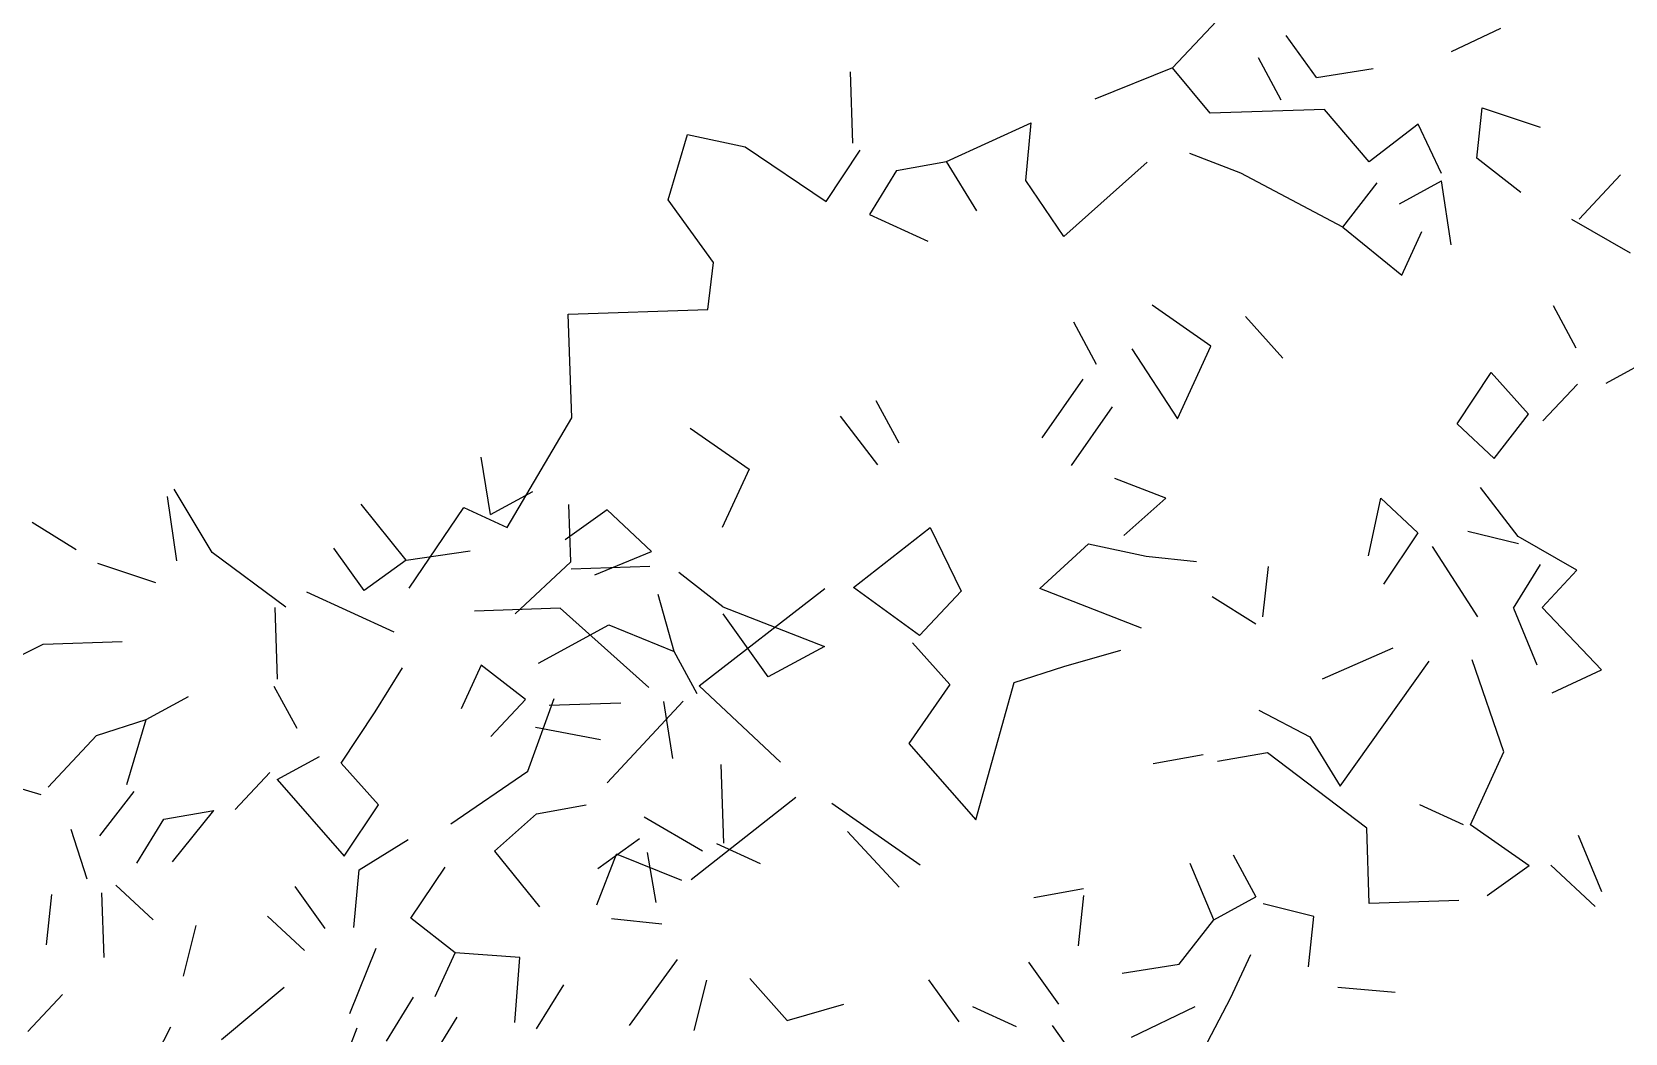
# Model space of a CAD drawing. Header units: metres. Extents: x 10 to 239, y 2 to 253.
# Drawn here: x 16.185 to 17.386, y 185.929 to 186.683 of the extents above; entities that cross this region are included whole.
import ezdxf

# ---------------------------------------------------------------- set-up
doc = ezdxf.new("R2010")
doc.units = ezdxf.units.M
doc.header["$MEASUREMENT"] = 0
doc.layers.add('bloques ARBOLES', color=7, linetype='Continuous', true_color=0xb8d897)

# ---------------------------------------------------------------- blocks, each defined once
blk = doc.blocks.new('arb-alz-77')
at = {"layer": 'bloques ARBOLES', "linetype": 'Continuous'}
for p, q in [((0.2106, 12.6118), (0.1946, 12.7109)), ((0.2106, 12.6118), (0.1946, 12.7109)), ((-0.273, 12.5457), (-0.339, 12.6556)), ((-0.273, 12.5457), (-0.339, 12.6556)), ((-0.273, 12.5457), (-0.339, 12.6556)), ((-0.3348, 12.531), (-0.351, 12.6426)), ((-0.3348, 12.531), (-0.351, 12.6426)), ((-0.3348, 12.531), (-0.351, 12.6426)), ((0.0638, 12.5321), (-0.0142, 12.6292)), ((0.2106, 12.6118), (0.2839, 12.6516)), ((0.3503, 12.5293), (0.3469, 12.6289)), ((0.3503, 12.5293), (0.3469, 12.6289)), ((0.3503, 12.5293), (0.3469, 12.6289)), ((-0.5097, 12.5502), (-0.5862, 12.5974)), ((-0.1452, 12.4503), (-0.273, 12.5457)), ((-0.0091, 12.4797), (-0.0615, 12.5528)), ((0.0638, 12.5321), (0.1753, 12.5482)), ((-0.3709, 12.4925), (-0.4716, 12.5265)), ((0.0638, 12.5321), (-0.0091, 12.4797)), ((0.3503, 12.5293), (0.2537, 12.4388)), ((0.3508, 12.5169), (0.4877, 12.5216)), ((0.3508, 12.5169), (0.4877, 12.5216)), ((0.6145, 12.451), (0.5378, 12.5107)), ((0.0432, 12.4069), (-0.1088, 12.4764)), ((0.5299, 12.3735), (0.5018, 12.4722)), ((0.5299, 12.3735), (0.5018, 12.4722)), ((-0.1597, 12.3253), (-0.1639, 12.4497)), ((0.6145, 12.451), (0.7913, 12.3823)), ((0.6145, 12.451), (0.7913, 12.3823)), ((0.6934, 12.3292), (0.615, 12.4386)), ((0.6934, 12.3292), (0.615, 12.4386)), ((0.294, 12.3531), (0.4163, 12.4195)), ((0.4163, 12.4195), (0.5299, 12.3735)), ((-0.7013, 12.3195), (-0.5666, 12.3863)), ((-0.7013, 12.3195), (-0.5666, 12.3863)), ((-0.5666, 12.3863), (-0.4297, 12.3908)), ((-0.5666, 12.3863), (-0.4297, 12.3908)), ((0.7913, 12.3823), (0.6934, 12.3292)), ((0.5698, 12.3001), (0.5299, 12.3735)), ((0.5698, 12.3001), (0.5299, 12.3735)), ((0.0103, 12.2687), (0.0576, 12.3451)), ((0.1944, 12.3497), (0.1598, 12.2737)), ((0.1944, 12.3497), (0.1598, 12.2737)), ((0.2712, 12.2901), (0.1944, 12.3497)), ((0.2712, 12.2901), (0.1944, 12.3497)), ((0.2712, 12.2901), (0.1944, 12.3497)), ((0.2712, 12.2901), (0.1944, 12.3497)), ((-0.3878, 12.2552), (-0.3144, 12.2951)), ((-0.3878, 12.2552), (-0.3144, 12.2951)), ((-0.3878, 12.2552), (-0.3144, 12.2951)), ((-0.1256, 12.2393), (-0.1654, 12.3125)), ((-0.1256, 12.2393), (-0.1654, 12.3125)), ((-0.0488, 12.1795), (0.0103, 12.2687)), ((-0.0488, 12.1795), (0.0103, 12.2687)), ((-0.0488, 12.1795), (0.0103, 12.2687)), ((0.211, 12.2257), (0.2712, 12.2901)), ((0.2754, 12.1655), (0.321, 12.2917)), ((0.2754, 12.1655), (0.321, 12.2917)), ((0.4131, 12.1453), (0.5454, 12.2868)), ((0.4131, 12.1453), (0.5454, 12.2868)), ((-0.474, 12.2274), (-0.3878, 12.2552)), ((-0.4213, 12.142), (-0.3878, 12.2552)), ((-0.5582, 12.1374), (-0.474, 12.2274)), ((-0.5582, 12.1374), (-0.474, 12.2274)), ((-0.1599, 12.1508), (-0.0866, 12.1907)), ((-0.5702, 12.1245), (-0.6834, 12.1581)), ((-0.5702, 12.1245), (-0.6834, 12.1581)), ((-0.233, 12.0985), (-0.1729, 12.1629)), ((-0.233, 12.0985), (-0.1729, 12.1629)), ((0.0158, 12.1069), (-0.0488, 12.1795)), ((0.1415, 12.0739), (0.2754, 12.1655)), ((0.1415, 12.0739), (0.2754, 12.1655)), ((0.616, 12.04), (0.6114, 12.1769)), ((0.616, 12.04), (0.6114, 12.1769)), ((-0.4681, 12.0533), (-0.4085, 12.13)), ((-0.4681, 12.0533), (-0.4085, 12.13)), ((-0.4681, 12.0533), (-0.4085, 12.13)), ((-0.1599, 12.1508), (-0.0435, 12.0178)), ((-0.1599, 12.1508), (-0.0435, 12.0178)), ((-0.1599, 12.1508), (-0.0435, 12.0178)), ((-0.0435, 12.0178), (0.0158, 12.1069)), ((0.2904, 12.0913), (0.377, 12.1067)), ((0.2904, 12.0913), (0.377, 12.1067)), ((-0.4043, 12.0056), (-0.357, 12.0819)), ((-0.357, 12.0819), (-0.2703, 12.0973)), ((-0.357, 12.0819), (-0.2703, 12.0973)), ((-0.3421, 12.0077), (-0.2703, 12.0973)), ((0.2178, 12.0266), (0.2904, 12.0913)), ((0.5791, 12.0264), (0.4774, 12.0853)), ((-0.4905, 11.9777), (-0.5184, 12.0641)), ((-0.4905, 11.9777), (-0.5184, 12.0641)), ((-0.0177, 11.9937), (0.0678, 12.0464)), ((0.2178, 12.0266), (0.2958, 11.9296)), ((0.3955, 11.933), (0.4298, 12.0213)), ((0.5434, 11.9754), (0.4298, 12.0213)), ((0.5434, 11.9754), (0.4298, 12.0213)), ((0.6036, 12.0397), (0.6795, 12.0048)), ((0.6036, 12.0397), (0.6795, 12.0048)), ((1.5011, 12.0201), (1.5409, 11.9468)), ((1.5011, 12.0201), (1.5409, 11.9468)), ((-0.0268, 11.8938), (-0.0177, 11.9937)), ((0.0723, 11.9097), (0.1316, 11.9988)), ((0.0723, 11.9097), (0.1316, 11.9988)), ((1.4675, 11.9069), (1.4268, 12.0052)), ((1.4675, 11.9069), (1.4268, 12.0052)), ((-0.3759, 11.9069), (-0.4403, 11.967)), ((-0.3759, 11.9069), (-0.4403, 11.967)), ((-0.0765, 11.8922), (-0.1288, 11.965)), ((-0.0765, 11.8922), (-0.1288, 11.965)), ((-0.0765, 11.8922), (-0.1288, 11.965)), ((-0.0765, 11.8922), (-0.1288, 11.965)), ((-0.0765, 11.8922), (-0.1288, 11.965)), ((-0.0765, 11.8922), (-0.1288, 11.965)), ((-0.5613, 11.8633), (-0.5519, 11.9508)), ((-0.5613, 11.8633), (-0.5519, 11.9508)), ((-0.4609, 11.8417), (-0.4648, 11.9538)), ((-0.4609, 11.8417), (-0.4648, 11.9538)), ((-0.4609, 11.8417), (-0.4648, 11.9538)), ((1.1547, 11.9461), (1.2415, 11.9615)), ((1.2324, 11.8616), (1.2418, 11.9491)), ((1.4675, 11.9069), (1.5409, 11.9468)), ((-0.1126, 11.8536), (-0.1769, 11.9136)), ((-0.1126, 11.8536), (-0.1769, 11.9136)), ((0.149, 11.8499), (0.0723, 11.9097)), ((0.149, 11.8499), (0.0723, 11.9097)), ((0.5086, 11.8994), (0.4211, 11.909)), ((1.6416, 11.9127), (1.5538, 11.9347)), ((1.6322, 11.8252), (1.6416, 11.9127)), ((1.6322, 11.8252), (1.6416, 11.9127)), ((1.6322, 11.8252), (1.6416, 11.9127)), ((1.6322, 11.8252), (1.6416, 11.9127)), ((-0.3228, 11.809), (-0.3009, 11.897)), ((-0.3228, 11.809), (-0.3009, 11.897)), ((1.4078, 11.8302), (1.4675, 11.9069)), ((-0.0341, 11.7441), (0.0118, 11.8578)), ((0.1142, 11.7739), (0.149, 11.8499)), ((0.1142, 11.7739), (0.149, 11.8499)), ((0.1142, 11.7739), (0.149, 11.8499)), ((0.2614, 11.8413), (0.149, 11.8499)), ((0.2529, 11.7288), (0.2614, 11.8413)), ((0.2529, 11.7288), (0.2614, 11.8413)), ((0.4523, 11.7231), (0.5356, 11.8381)), ((0.4523, 11.7231), (0.5356, 11.8381)), ((0.4523, 11.7231), (0.5356, 11.8381)), ((0.4523, 11.7231), (0.5356, 11.8381)), ((0.4523, 11.7231), (0.5356, 11.8381)), ((1.1984, 11.7607), (1.1461, 11.8337)), ((1.3087, 11.8143), (1.4078, 11.8302)), ((1.497, 11.7708), (1.5318, 11.8469)), ((1.497, 11.7708), (1.5318, 11.8469)), ((0.5647, 11.7145), (0.5866, 11.8024)), ((0.7261, 11.7323), (0.6612, 11.805)), ((1.025, 11.73), (0.9727, 11.803)), ((-0.5936, 11.7128), (-0.5335, 11.7771)), ((-0.5936, 11.7128), (-0.5335, 11.7771)), ((-0.2568, 11.6991), (-0.1479, 11.7901)), ((-0.2568, 11.6991), (-0.1479, 11.7901)), ((0.0297, 11.6964), (0.077, 11.7727)), ((0.2906, 11.7176), (0.3379, 11.7941)), ((1.4502, 11.6822), (1.497, 11.7708)), ((1.4502, 11.6822), (1.497, 11.7708)), ((1.7832, 11.7805), (1.6832, 11.7896)), ((1.7832, 11.7805), (1.6832, 11.7896)), ((0.7261, 11.7323), (0.8247, 11.7607)), ((0.7261, 11.7323), (0.8247, 11.7607)), ((0.7261, 11.7323), (0.8247, 11.7607)), ((1.125, 11.721), (1.0491, 11.7557)), ((1.125, 11.721), (1.0491, 11.7557)), ((1.3249, 11.7028), (1.4351, 11.7564)), ((-0.4033, 11.6071), (-0.3448, 11.7211)), ((-0.0553, 11.6313), (-0.0209, 11.7195)), ((-0.0553, 11.6313), (-0.0209, 11.7195)), ((0.1056, 11.6615), (0.1528, 11.738)), ((0.1056, 11.6615), (0.1528, 11.738)), ((1.2395, 11.65), (1.1872, 11.7231)), ((-3.4837, 3.606), (-3.2913, 3.8118)), ((-3.2339, 3.5894), (-3.2862, 3.6625)), ((-3.2339, 3.5894), (-3.2862, 3.6625)), ((-3.2339, 3.5894), (-3.2862, 3.6625)), ((-3.2339, 3.5894), (-3.2862, 3.6625)), ((-2.9989, 3.6348), (-2.9131, 3.675)), ((-2.9989, 3.6348), (-2.9131, 3.675)), ((-3.4837, 3.606), (-3.6189, 3.5516)), ((-3.4837, 3.606), (-3.6189, 3.5516)), ((-3.4837, 3.606), (-3.6189, 3.5516)), ((-3.4837, 3.606), (-3.6189, 3.5516)), ((-3.4837, 3.606), (-3.6189, 3.5516)), ((-3.4837, 3.606), (-3.6189, 3.5516)), ((-3.4188, 3.5272), (-3.4837, 3.606)), ((-3.4188, 3.5272), (-3.4837, 3.606)), ((-3.4188, 3.5272), (-3.4837, 3.606)), ((-3.4188, 3.5272), (-3.4837, 3.606)), ((-3.4188, 3.5272), (-3.4837, 3.606)), ((-3.4188, 3.5272), (-3.4837, 3.606)), ((-3.295, 3.5501), (-3.3348, 3.6234)), ((-3.295, 3.5501), (-3.3348, 3.6234)), ((-3.295, 3.5501), (-3.3348, 3.6234)), ((-3.295, 3.5501), (-3.3348, 3.6234)), ((-3.295, 3.5501), (-3.3348, 3.6234)), ((-3.295, 3.5501), (-3.3348, 3.6234)), ((-3.295, 3.5501), (-3.3348, 3.6234)), ((-3.2339, 3.5894), (-3.135, 3.6053)), ((-3.2339, 3.5894), (-3.135, 3.6053)), ((-3.2339, 3.5894), (-3.135, 3.6053)), ((-3.2339, 3.5894), (-3.135, 3.6053)), ((-3.2339, 3.5894), (-3.135, 3.6053)), ((-4.0398, 3.4751), (-4.0439, 3.5995)), ((-3.2196, 3.5339), (-3.4188, 3.5272)), ((-3.2196, 3.5339), (-3.4188, 3.5272)), ((-3.2196, 3.5339), (-3.4188, 3.5272)), ((-3.2196, 3.5339), (-3.4188, 3.5272)), ((-3.1419, 3.4431), (-3.2196, 3.5339)), ((-3.1419, 3.4431), (-3.2196, 3.5339)), ((-3.1419, 3.4431), (-3.2196, 3.5339)), ((-3.1419, 3.4431), (-3.2196, 3.5339)), ((-3.1419, 3.4431), (-3.2196, 3.5339)), ((-3.1419, 3.4431), (-3.2196, 3.5339)), ((-3.1419, 3.4431), (-3.2196, 3.5339)), ((-3.1419, 3.4431), (-3.2196, 3.5339)), ((-3.1419, 3.4431), (-3.2196, 3.5339)), ((-3.1419, 3.4431), (-3.2196, 3.5339)), ((-3.1419, 3.4431), (-3.2196, 3.5339)), ((-3.1419, 3.4431), (-3.2196, 3.5339)), ((-3.1419, 3.4431), (-3.2196, 3.5339)), ((-3.1419, 3.4431), (-3.2196, 3.5339)), ((-2.9553, 3.4495), (-2.9457, 3.5369)), ((-2.9553, 3.4495), (-2.9457, 3.5369)), ((-2.9457, 3.5369), (-2.8449, 3.503)), ((-2.9457, 3.5369), (-2.8449, 3.503)), ((-2.9457, 3.5369), (-2.8449, 3.503)), ((-2.9457, 3.5369), (-2.8449, 3.503)), ((-2.9457, 3.5369), (-2.8449, 3.503)), ((-2.9457, 3.5369), (-2.8449, 3.503)), ((-2.9457, 3.5369), (-2.8449, 3.503)), ((-2.9457, 3.5369), (-2.8449, 3.503)), ((-2.9457, 3.5369), (-2.8449, 3.503)), ((-4.3603, 3.377), (-4.3267, 3.4903)), ((-4.3603, 3.377), (-4.3267, 3.4903)), ((-4.3603, 3.377), (-4.3267, 3.4903)), ((-4.3603, 3.377), (-4.3267, 3.4903)), ((-4.3603, 3.377), (-4.3267, 3.4903)), ((-4.3267, 3.4903), (-4.2265, 3.4687)), ((-4.3267, 3.4903), (-4.2265, 3.4687)), ((-4.3267, 3.4903), (-4.2265, 3.4687)), ((-4.3267, 3.4903), (-4.2265, 3.4687)), ((-3.8767, 3.4432), (-3.7296, 3.5104)), ((-3.8767, 3.4432), (-3.7296, 3.5104)), ((-3.7387, 3.4106), (-3.7296, 3.5104)), ((-3.7387, 3.4106), (-3.7296, 3.5104)), ((-3.7387, 3.4106), (-3.7296, 3.5104)), ((-3.7387, 3.4106), (-3.7296, 3.5104)), ((-3.7387, 3.4106), (-3.7296, 3.5104)), ((-3.7387, 3.4106), (-3.7296, 3.5104)), ((-3.0568, 3.5083), (-3.1419, 3.4431)), ((-3.0568, 3.5083), (-3.1419, 3.4431)), ((-3.0568, 3.5083), (-3.1419, 3.4431)), ((-3.0568, 3.5083), (-3.1419, 3.4431)), ((-3.0568, 3.5083), (-3.1419, 3.4431)), ((-3.0167, 3.4223), (-3.0568, 3.5083)), ((-3.0167, 3.4223), (-3.0568, 3.5083)), ((-3.0167, 3.4223), (-3.0568, 3.5083)), ((-3.0167, 3.4223), (-3.0568, 3.5083)), ((-3.0167, 3.4223), (-3.0568, 3.5083)), ((-4.2265, 3.4687), (-4.0862, 3.3738)), ((-4.2265, 3.4687), (-4.0862, 3.3738)), ((-4.2265, 3.4687), (-4.0862, 3.3738)), ((-4.2265, 3.4687), (-4.0862, 3.3738)), ((-4.2265, 3.4687), (-4.0862, 3.3738)), ((-4.2265, 3.4687), (-4.0862, 3.3738)), ((-4.2265, 3.4687), (-4.0862, 3.3738)), ((-4.2265, 3.4687), (-4.0862, 3.3738)), ((-4.2265, 3.4687), (-4.0862, 3.3738)), ((-4.2265, 3.4687), (-4.0862, 3.3738)), ((-4.2265, 3.4687), (-4.0862, 3.3738)), ((-4.0862, 3.3738), (-4.0269, 3.463)), ((-4.0862, 3.3738), (-4.0269, 3.463)), ((-3.9634, 3.4278), (-3.8767, 3.4432)), ((-3.9634, 3.4278), (-3.8767, 3.4432)), ((-3.824, 3.3578), (-3.8767, 3.4432)), ((-3.824, 3.3578), (-3.8767, 3.4432)), ((-3.824, 3.3578), (-3.8767, 3.4432)), ((-3.824, 3.3578), (-3.8767, 3.4432)), ((-3.824, 3.3578), (-3.8767, 3.4432)), ((-3.824, 3.3578), (-3.8767, 3.4432)), ((-3.824, 3.3578), (-3.8767, 3.4432)), ((-3.5279, 3.4425), (-3.6731, 3.3132)), ((-3.5279, 3.4425), (-3.6731, 3.3132)), ((-3.3654, 3.4231), (-3.4537, 3.4574)), ((-3.3654, 3.4231), (-3.4537, 3.4574)), ((-3.3654, 3.4231), (-3.4537, 3.4574)), ((-3.3654, 3.4231), (-3.4537, 3.4574)), ((-3.3654, 3.4231), (-3.4537, 3.4574)), ((-3.3654, 3.4231), (-3.4537, 3.4574)), ((-3.3654, 3.4231), (-3.4537, 3.4574)), ((-3.3654, 3.4231), (-3.4537, 3.4574)), ((-3.3654, 3.4231), (-3.4537, 3.4574)), ((-3.3654, 3.4231), (-3.4537, 3.4574)), ((-3.3654, 3.4231), (-3.4537, 3.4574)), ((-3.3654, 3.4231), (-3.4537, 3.4574)), ((-3.3654, 3.4231), (-3.4537, 3.4574)), ((-3.3654, 3.4231), (-3.4537, 3.4574)), ((-3.3654, 3.4231), (-3.4537, 3.4574)), ((-3.3654, 3.4231), (-3.4537, 3.4574)), ((-3.3654, 3.4231), (-3.4537, 3.4574)), ((-2.8784, 3.3897), (-2.9553, 3.4495)), ((-2.8784, 3.3897), (-2.9553, 3.4495)), ((-2.8784, 3.3897), (-2.9553, 3.4495)), ((-2.8784, 3.3897), (-2.9553, 3.4495)), ((-2.8784, 3.3897), (-2.9553, 3.4495)), ((-2.8784, 3.3897), (-2.9553, 3.4495)), ((-2.8784, 3.3897), (-2.9553, 3.4495)), ((-2.8784, 3.3897), (-2.9553, 3.4495)), ((-2.8784, 3.3897), (-2.9553, 3.4495)), ((-3.9634, 3.4278), (-4.0107, 3.3516)), ((-3.9634, 3.4278), (-4.0107, 3.3516)), ((-3.9634, 3.4278), (-4.0107, 3.3516)), ((-3.9634, 3.4278), (-4.0107, 3.3516)), ((-3.9634, 3.4278), (-4.0107, 3.3516)), ((-3.6731, 3.3132), (-3.7387, 3.4106)), ((-3.1878, 3.3295), (-3.3654, 3.4231)), ((-3.1878, 3.3295), (-3.3654, 3.4231)), ((-3.1878, 3.3295), (-3.1282, 3.4062)), ((-3.1878, 3.3295), (-3.1282, 3.4062)), ((-3.1878, 3.3295), (-3.1282, 3.4062)), ((-3.1878, 3.3295), (-3.1282, 3.4062)), ((-3.0896, 3.3701), (-3.0162, 3.41)), ((-3.0896, 3.3701), (-3.0162, 3.41)), ((-3.0896, 3.3701), (-3.0162, 3.41)), ((-3.0896, 3.3701), (-3.0162, 3.41)), ((-2.9999, 3.2985), (-3.0162, 3.41)), ((-2.7772, 3.3434), (-2.7052, 3.4205)), ((-2.7772, 3.3434), (-2.7052, 3.4205)), ((-2.7772, 3.3434), (-2.7052, 3.4205)), ((-2.7772, 3.3434), (-2.7052, 3.4205)), ((-2.7772, 3.3434), (-2.7052, 3.4205)), ((-2.7772, 3.3434), (-2.7052, 3.4205)), ((-2.7772, 3.3434), (-2.7052, 3.4205)), ((-4.2819, 3.2676), (-4.3603, 3.377)), ((-4.2819, 3.2676), (-4.3603, 3.377)), ((-4.2819, 3.2676), (-4.3603, 3.377)), ((-4.0107, 3.3516), (-3.9095, 3.3051)), ((-3.1878, 3.3295), (-3.0854, 3.2457)), ((-3.1878, 3.3295), (-3.0854, 3.2457)), ((-3.1878, 3.3295), (-3.0854, 3.2457)), ((-2.6881, 3.2841), (-2.7897, 3.3429)), ((-2.6881, 3.2841), (-2.7897, 3.3429)), ((-3.0854, 3.2457), (-3.0505, 3.3217)), ((-3.0854, 3.2457), (-3.0505, 3.3217)), ((-3.0854, 3.2457), (-3.0505, 3.3217)), ((-4.2916, 3.1863), (-4.2819, 3.2676)), ((-4.2916, 3.1863), (-4.2819, 3.2676)), ((-4.2916, 3.1863), (-4.2819, 3.2676)), ((-4.2916, 3.1863), (-4.2819, 3.2676)), ((-4.2916, 3.1863), (-4.2819, 3.2676)), ((-4.2916, 3.1863), (-4.2819, 3.2676)), ((-4.2916, 3.1863), (-4.2819, 3.2676)), ((-4.2916, 3.1863), (-4.2819, 3.2676)), ((-4.2916, 3.1863), (-4.2819, 3.2676)), ((-4.2916, 3.1863), (-4.2819, 3.2676)), ((-4.2916, 3.1863), (-4.2819, 3.2676)), ((-4.2916, 3.1863), (-4.2819, 3.2676)), ((-4.2916, 3.1863), (-4.2819, 3.2676)), ((-4.5342, 3.1781), (-4.2916, 3.1863)), ((-4.5342, 3.1781), (-4.2916, 3.1863)), ((-3.4175, 3.1224), (-3.5196, 3.1936)), ((-3.4175, 3.1224), (-3.5196, 3.1936)), ((-2.7822, 3.1189), (-2.822, 3.1923)), ((-2.7822, 3.1189), (-2.822, 3.1923)), ((-2.7822, 3.1189), (-2.822, 3.1923)), ((-2.7822, 3.1189), (-2.822, 3.1923)), ((-2.7822, 3.1189), (-2.822, 3.1923)), ((-4.5282, 2.9977), (-4.5342, 3.1781)), ((-3.6158, 3.0908), (-3.6556, 3.1642)), ((-3.6158, 3.0908), (-3.6556, 3.1642)), ((-3.6158, 3.0908), (-3.6556, 3.1642)), ((-3.6158, 3.0908), (-3.6556, 3.1642)), ((-3.2922, 3.1017), (-3.357, 3.1742)), ((-3.2922, 3.1017), (-3.357, 3.1742)), ((-3.5544, 3.1178), (-3.4755, 2.9959)), ((-3.4755, 2.9959), (-3.4175, 3.1224)), ((-3.4755, 2.9959), (-3.4175, 3.1224)), ((-3.4755, 2.9959), (-3.4175, 3.1224)), ((-3.4755, 2.9959), (-3.4175, 3.1224)), ((-3.4755, 2.9959), (-3.4175, 3.1224)), ((-2.7304, 3.0583), (-2.608, 3.1249)), ((-2.7304, 3.0583), (-2.608, 3.1249)), ((-2.7304, 3.0583), (-2.608, 3.1249)), ((-2.7304, 3.0583), (-2.608, 3.1249)), ((-2.9894, 2.9873), (-2.9302, 3.0765)), ((-2.9894, 2.9873), (-2.9302, 3.0765)), ((-2.9894, 2.9873), (-2.9302, 3.0765)), ((-2.9894, 2.9873), (-2.9302, 3.0765)), ((-2.9302, 3.0765), (-2.8654, 3.0041)), ((-2.9302, 3.0765), (-2.8654, 3.0041)), ((-2.9302, 3.0765), (-2.8654, 3.0041)), ((-3.6397, 3.065), (-3.7111, 2.963)), ((-3.6397, 3.065), (-3.7111, 2.963)), ((-2.8402, 2.9924), (-2.78, 3.0567)), ((-2.8402, 2.9924), (-2.78, 3.0567)), ((-3.9998, 3.028), (-3.9599, 2.9546)), ((-4.6401, 2.8071), (-4.5282, 2.9977)), ((-4.6401, 2.8071), (-4.5282, 2.9977)), ((-4.6401, 2.8071), (-4.5282, 2.9977)), ((-4.6401, 2.8071), (-4.5282, 2.9977)), ((-3.996, 2.9161), (-4.0611, 3.001)), ((-3.6597, 2.9149), (-3.5883, 3.0169)), ((-3.6597, 2.9149), (-3.5883, 3.0169)), ((-2.9251, 2.9272), (-2.8654, 3.0041)), ((-2.9251, 2.9272), (-2.8654, 3.0041)), ((-2.9251, 2.9272), (-2.8654, 3.0041)), ((-2.9251, 2.9272), (-2.8654, 3.0041)), ((-2.9251, 2.9272), (-2.8654, 3.0041)), ((-2.9251, 2.9272), (-2.8654, 3.0041)), ((-2.9251, 2.9272), (-2.8654, 3.0041)), ((-2.9251, 2.9272), (-2.8654, 3.0041)), ((-2.9251, 2.9272), (-2.8654, 3.0041)), ((-4.322, 2.9798), (-4.22, 2.9086)), ((-4.322, 2.9798), (-4.22, 2.9086)), ((-2.9251, 2.9272), (-2.9894, 2.9873)), ((-2.9251, 2.9272), (-2.9894, 2.9873)), ((-2.9251, 2.9272), (-2.9894, 2.9873)), ((-4.22, 2.9086), (-4.2664, 2.8072)), ((-3.4958, 2.8582), (-3.5841, 2.8926)), ((-3.5683, 2.7934), (-3.4958, 2.8582)), ((-3.5683, 2.7934), (-3.4958, 2.8582)), ((-3.1436, 2.758), (-3.1221, 2.8583)), ((-3.1436, 2.758), (-3.1221, 2.8583)), ((-3.1436, 2.758), (-3.1221, 2.8583)), ((-3.1221, 2.8583), (-3.0578, 2.7982)), ((-2.8832, 2.7917), (-2.9484, 2.8766)), ((-2.8832, 2.7917), (-2.9484, 2.8766)), ((-2.8832, 2.7917), (-2.9484, 2.8766)), ((-2.8832, 2.7917), (-2.9484, 2.8766)), ((-2.8832, 2.7917), (-2.9484, 2.8766)), ((-2.8832, 2.7917), (-2.9484, 2.8766)), ((-2.8832, 2.7917), (-2.9484, 2.8766)), ((-2.8832, 2.7917), (-2.9484, 2.8766)), ((-2.8832, 2.7917), (-2.9484, 2.8766)), ((-2.8832, 2.7917), (-2.9484, 2.8766)), ((-2.8832, 2.7917), (-2.9484, 2.8766)), ((-2.8832, 2.7917), (-2.9484, 2.8766)), ((-2.8832, 2.7917), (-2.9484, 2.8766)), ((-4.8108, 2.7017), (-4.7159, 2.8419)), ((-4.8108, 2.7017), (-4.7159, 2.8419)), ((-4.8108, 2.7017), (-4.7159, 2.8419)), ((-4.8108, 2.7017), (-4.7159, 2.8419)), ((-4.7159, 2.8419), (-4.6401, 2.8071)), ((-4.7159, 2.8419), (-4.6401, 2.8071)), ((-4.7159, 2.8419), (-4.6401, 2.8071)), ((-4.7159, 2.8419), (-4.6401, 2.8071)), ((-4.7159, 2.8419), (-4.6401, 2.8071)), ((-4.7159, 2.8419), (-4.6401, 2.8071)), ((-4.7159, 2.8419), (-4.6401, 2.8071)), ((-4.4666, 2.8379), (-4.5397, 2.7856)), ((-4.3895, 2.7657), (-4.4666, 2.8379)), ((-4.3895, 2.7657), (-4.4666, 2.8379)), ((-4.0386, 2.7028), (-3.9051, 2.807)), ((-4.0386, 2.7028), (-3.9051, 2.807)), ((-4.0386, 2.7028), (-3.9051, 2.807)), ((-3.9051, 2.807), (-3.8515, 2.6968)), ((-3.9051, 2.807), (-3.8515, 2.6968)), ((-3.9051, 2.807), (-3.8515, 2.6968)), ((-3.9051, 2.807), (-3.8515, 2.6968)), ((-3.9051, 2.807), (-3.8515, 2.6968)), ((-3.9051, 2.807), (-3.8515, 2.6968)), ((-3.9051, 2.807), (-3.8515, 2.6968)), ((-3.9051, 2.807), (-3.8515, 2.6968)), ((-3.9051, 2.807), (-3.8515, 2.6968)), ((-3.9051, 2.807), (-3.8515, 2.6968)), ((-3.0578, 2.7982), (-3.1171, 2.709)), ((-2.9707, 2.8012), (-2.8829, 2.7793)), ((-2.9707, 2.8012), (-2.8829, 2.7793)), ((-2.9707, 2.8012), (-2.8829, 2.7793)), ((-2.9707, 2.8012), (-2.8829, 2.7793)), ((-2.9707, 2.8012), (-2.8829, 2.7793)), ((-2.9707, 2.8012), (-2.8829, 2.7793)), ((-2.9707, 2.8012), (-2.8829, 2.7793)), ((-2.9707, 2.8012), (-2.8829, 2.7793)), ((-2.9707, 2.8012), (-2.8829, 2.7793)), ((-2.9707, 2.8012), (-2.8829, 2.7793)), ((-2.9707, 2.8012), (-2.8829, 2.7793)), ((-2.9707, 2.8012), (-2.8829, 2.7793)), ((-2.9707, 2.8012), (-2.8829, 2.7793)), ((-2.9707, 2.8012), (-2.8829, 2.7793)), ((-2.9707, 2.8012), (-2.8829, 2.7793)), ((-3.7147, 2.7014), (-3.6301, 2.779)), ((-3.7147, 2.7014), (-3.6301, 2.779)), ((-3.7147, 2.7014), (-3.6301, 2.779)), ((-3.7147, 2.7014), (-3.6301, 2.779)), ((-3.7147, 2.7014), (-3.6301, 2.779)), ((-3.6301, 2.779), (-3.5296, 2.7574)), ((-3.6301, 2.779), (-3.5296, 2.7574)), ((-3.6301, 2.779), (-3.5296, 2.7574)), ((-3.6301, 2.779), (-3.5296, 2.7574)), ((-3.6301, 2.779), (-3.5296, 2.7574)), ((-3.6301, 2.779), (-3.5296, 2.7574)), ((-3.6301, 2.779), (-3.5296, 2.7574)), ((-3.6301, 2.779), (-3.5296, 2.7574)), ((-3.6301, 2.779), (-3.5296, 2.7574)), ((-2.9532, 2.6522), (-3.032, 2.7743)), ((-2.9532, 2.6522), (-3.032, 2.7743)), ((-2.9532, 2.6522), (-3.032, 2.7743)), ((-2.9532, 2.6522), (-3.032, 2.7743)), ((-2.9532, 2.6522), (-3.032, 2.7743)), ((-2.9532, 2.6522), (-3.032, 2.7743)), ((-2.9532, 2.6522), (-3.032, 2.7743)), ((-2.7815, 2.7329), (-2.8832, 2.7917)), ((-2.7815, 2.7329), (-2.8832, 2.7917)), ((-2.7815, 2.7329), (-2.8832, 2.7917)), ((-2.7815, 2.7329), (-2.8832, 2.7917)), ((-2.7815, 2.7329), (-2.8832, 2.7917)), ((-2.7815, 2.7329), (-2.8832, 2.7917)), ((-2.7815, 2.7329), (-2.8832, 2.7917)), ((-2.7815, 2.7329), (-2.8832, 2.7917)), ((-2.7815, 2.7329), (-2.8832, 2.7917)), ((-2.7815, 2.7329), (-2.8832, 2.7917)), ((-2.7815, 2.7329), (-2.8832, 2.7917)), ((-4.4878, 2.7251), (-4.3895, 2.7657)), ((-4.4878, 2.7251), (-4.3895, 2.7657)), ((-4.4878, 2.7251), (-4.3895, 2.7657)), ((-3.5296, 2.7574), (-3.4422, 2.7479)), ((-3.5296, 2.7574), (-3.4422, 2.7479)), ((-2.8914, 2.6668), (-2.8442, 2.7432)), ((-2.8914, 2.6668), (-2.8442, 2.7432)), ((-2.8914, 2.6668), (-2.8442, 2.7432)), ((-2.8914, 2.6668), (-2.8442, 2.7432)), ((-2.8914, 2.6668), (-2.8442, 2.7432)), ((-2.8914, 2.6668), (-2.8442, 2.7432)), ((-2.8914, 2.6668), (-2.8442, 2.7432)), ((-2.8914, 2.6668), (-2.8442, 2.7432)), ((-2.8914, 2.6668), (-2.8442, 2.7432)), ((-2.8914, 2.6668), (-2.8442, 2.7432)), ((-3.3269, 2.6521), (-3.3174, 2.7396)), ((-3.3269, 2.6521), (-3.3174, 2.7396)), ((-3.3269, 2.6521), (-3.3174, 2.7396)), ((-2.8417, 2.6685), (-2.7815, 2.7329)), ((-2.8417, 2.6685), (-2.7815, 2.7329)), ((-4.3069, 2.5319), (-4.0885, 2.7011)), ((-4.3069, 2.5319), (-4.0885, 2.7011)), ((-4.3069, 2.5319), (-4.0885, 2.7011)), ((-4.3069, 2.5319), (-4.0885, 2.7011)), ((-4.3069, 2.5319), (-4.0885, 2.7011)), ((-4.3069, 2.5319), (-4.0885, 2.7011)), ((-4.3069, 2.5319), (-4.0885, 2.7011)), ((-4.3069, 2.5319), (-4.0885, 2.7011)), ((-4.3069, 2.5319), (-4.0885, 2.7011)), ((-4.3069, 2.5319), (-4.0885, 2.7011)), ((-3.9238, 2.6195), (-4.0386, 2.7028)), ((-3.9238, 2.6195), (-4.0386, 2.7028)), ((-3.9238, 2.6195), (-4.0386, 2.7028)), ((-3.9238, 2.6195), (-4.0386, 2.7028)), ((-3.9238, 2.6195), (-4.0386, 2.7028)), ((-3.8515, 2.6968), (-3.9238, 2.6195)), ((-3.8515, 2.6968), (-3.9238, 2.6195)), ((-3.5381, 2.6325), (-3.7147, 2.7014)), ((-3.5381, 2.6325), (-3.7147, 2.7014)), ((-3.5381, 2.6325), (-3.7147, 2.7014)), ((-3.5381, 2.6325), (-3.7147, 2.7014)), ((-3.5381, 2.6325), (-3.7147, 2.7014)), ((-3.339, 2.6392), (-3.4152, 2.6865)), ((-3.339, 2.6392), (-3.4152, 2.6865)), ((-3.339, 2.6392), (-3.4152, 2.6865)), ((-4.5481, 2.6669), (-4.6974, 2.6619)), ((-4.5481, 2.6669), (-4.6974, 2.6619)), ((-4.3939, 2.5289), (-4.5481, 2.6669)), ((-4.3939, 2.5289), (-4.5481, 2.6669)), ((-4.3939, 2.5289), (-4.5481, 2.6669)), ((-4.3939, 2.5289), (-4.5481, 2.6669)), ((-4.3939, 2.5289), (-4.5481, 2.6669)), ((-4.3939, 2.5289), (-4.5481, 2.6669)), ((-4.3939, 2.5289), (-4.5481, 2.6669)), ((-4.3939, 2.5289), (-4.5481, 2.6669)), ((-4.3939, 2.5289), (-4.5481, 2.6669)), ((-4.3939, 2.5289), (-4.5481, 2.6669)), ((-4.3939, 2.5289), (-4.5481, 2.6669)), ((-4.3939, 2.5289), (-4.5481, 2.6669)), ((-2.8914, 2.6668), (-2.8507, 2.5686)), ((-2.8914, 2.6668), (-2.8507, 2.5686)), ((-2.8914, 2.6668), (-2.8507, 2.5686)), ((-2.8914, 2.6668), (-2.8507, 2.5686)), ((-2.7383, 2.5599), (-2.8417, 2.6685)), ((-2.7383, 2.5599), (-2.8417, 2.6685)), ((-3.9357, 2.6066), (-3.871, 2.5342)), ((-3.9357, 2.6066), (-3.871, 2.5342)), ((-3.9357, 2.6066), (-3.871, 2.5342)), ((-3.9357, 2.6066), (-3.871, 2.5342)), ((-3.6727, 2.5657), (-3.574, 2.594)), ((-3.6727, 2.5657), (-3.574, 2.594)), ((-3.6727, 2.5657), (-3.574, 2.594)), ((-3.6727, 2.5657), (-3.574, 2.594)), ((-3.6727, 2.5657), (-3.574, 2.594)), ((-3.6727, 2.5657), (-3.574, 2.594)), ((-3.6727, 2.5657), (-3.574, 2.594)), ((-3.6727, 2.5657), (-3.574, 2.594)), ((-3.1009, 2.5974), (-3.2236, 2.5435)), ((-3.1009, 2.5974), (-3.2236, 2.5435)), ((-3.1009, 2.5974), (-3.2236, 2.5435)), ((-3.1009, 2.5974), (-3.2236, 2.5435)), ((-3.1009, 2.5974), (-3.2236, 2.5435)), ((-3.1009, 2.5974), (-3.2236, 2.5435)), ((-3.1009, 2.5974), (-3.2236, 2.5435)), ((-3.1009, 2.5974), (-3.2236, 2.5435)), ((-3.1009, 2.5974), (-3.2236, 2.5435)), ((-3.1009, 2.5974), (-3.2236, 2.5435)), ((-2.9079, 2.4172), (-2.9631, 2.5772)), ((-2.9079, 2.4172), (-2.9631, 2.5772)), ((-2.9079, 2.4172), (-2.9631, 2.5772)), ((-2.9079, 2.4172), (-2.9631, 2.5772)), ((-2.9079, 2.4172), (-2.9631, 2.5772)), ((-2.9079, 2.4172), (-2.9631, 2.5772)), ((-2.9079, 2.4172), (-2.9631, 2.5772)), ((-2.9079, 2.4172), (-2.9631, 2.5772)), ((-2.9079, 2.4172), (-2.9631, 2.5772)), ((-2.9079, 2.4172), (-2.9631, 2.5772)), ((-2.9079, 2.4172), (-2.9631, 2.5772)), ((-2.9079, 2.4172), (-2.9631, 2.5772)), ((-3.7591, 2.5379), (-3.6727, 2.5657)), ((-3.1923, 2.3577), (-3.0379, 2.5747)), ((-3.1923, 2.3577), (-3.0379, 2.5747)), ((-3.1923, 2.3577), (-3.0379, 2.5747)), ((-3.1923, 2.3577), (-3.0379, 2.5747)), ((-3.1923, 2.3577), (-3.0379, 2.5747)), ((-3.1923, 2.3577), (-3.0379, 2.5747)), ((-2.8243, 2.5197), (-2.7383, 2.5599)), ((-2.8243, 2.5197), (-2.7383, 2.5599)), ((-2.8243, 2.5197), (-2.7383, 2.5599)), ((-2.8243, 2.5197), (-2.7383, 2.5599)), ((-2.8243, 2.5197), (-2.7383, 2.5599)), ((-2.8243, 2.5197), (-2.7383, 2.5599)), ((-2.8243, 2.5197), (-2.7383, 2.5599)), ((-2.8243, 2.5197), (-2.7383, 2.5599)), ((-2.8243, 2.5197), (-2.7383, 2.5599)), ((-2.8243, 2.5197), (-2.7383, 2.5599)), ((-2.8243, 2.5197), (-2.7383, 2.5599)), ((-2.8243, 2.5197), (-2.7383, 2.5599)), ((-4.1654, 2.3996), (-4.3069, 2.5319)), ((-4.1654, 2.3996), (-4.3069, 2.5319)), ((-4.1654, 2.3996), (-4.3069, 2.5319)), ((-4.1654, 2.3996), (-4.3069, 2.5319)), ((-4.1654, 2.3996), (-4.3069, 2.5319)), ((-4.1654, 2.3996), (-4.3069, 2.5319)), ((-3.871, 2.5342), (-3.9422, 2.432)), ((-3.871, 2.5342), (-3.9422, 2.432)), ((-3.871, 2.5342), (-3.9422, 2.432)), ((-3.871, 2.5342), (-3.9422, 2.432)), ((-3.871, 2.5342), (-3.9422, 2.432)), ((-3.871, 2.5342), (-3.9422, 2.432)), ((-3.871, 2.5342), (-3.9422, 2.432)), ((-3.871, 2.5342), (-3.9422, 2.432)), ((-3.8256, 2.2989), (-3.7591, 2.5379)), ((-3.8256, 2.2989), (-3.7591, 2.5379)), ((-3.8256, 2.2989), (-3.7591, 2.5379)), ((-3.8256, 2.2989), (-3.7591, 2.5379)), ((-4.4428, 2.5022), (-4.5673, 2.4981)), ((-4.4428, 2.5022), (-4.5673, 2.4981)), ((-4.4428, 2.5022), (-4.5673, 2.4981)), ((-4.4428, 2.5022), (-4.5673, 2.4981)), ((-4.4428, 2.5022), (-4.5673, 2.4981)), ((-4.4428, 2.5022), (-4.5673, 2.4981)), ((-4.4428, 2.5022), (-4.5673, 2.4981)), ((-4.4428, 2.5022), (-4.5673, 2.4981)), ((-4.3524, 2.4058), (-4.3683, 2.5049)), ((-4.3524, 2.4058), (-4.3683, 2.5049)), ((-4.3524, 2.4058), (-4.3683, 2.5049)), ((-4.3524, 2.4058), (-4.3683, 2.5049)), ((-4.3524, 2.4058), (-4.3683, 2.5049)), ((-4.3524, 2.4058), (-4.3683, 2.5049)), ((-4.3524, 2.4058), (-4.3683, 2.5049)), ((-3.3338, 2.49), (-3.2451, 2.4432)), ((-4.591, 2.46), (-4.4781, 2.4389)), ((-4.591, 2.46), (-4.4781, 2.4389)), ((-4.591, 2.46), (-4.4781, 2.4389)), ((-4.591, 2.46), (-4.4781, 2.4389)), ((-4.591, 2.46), (-4.4781, 2.4389)), ((-4.591, 2.46), (-4.4781, 2.4389)), ((-4.591, 2.46), (-4.4781, 2.4389)), ((-4.591, 2.46), (-4.4781, 2.4389)), ((-4.591, 2.46), (-4.4781, 2.4389)), ((-4.591, 2.46), (-4.4781, 2.4389)), ((-4.591, 2.46), (-4.4781, 2.4389)), ((-4.591, 2.46), (-4.4781, 2.4389)), ((-4.591, 2.46), (-4.4781, 2.4389)), ((-4.591, 2.46), (-4.4781, 2.4389)), ((-4.591, 2.46), (-4.4781, 2.4389)), ((-3.2451, 2.4432), (-3.1923, 2.3577)), ((-3.2451, 2.4432), (-3.1923, 2.3577)), ((-3.2451, 2.4432), (-3.1923, 2.3577)), ((-3.2451, 2.4432), (-3.1923, 2.3577)), ((-3.2451, 2.4432), (-3.1923, 2.3577)), ((-3.2451, 2.4432), (-3.1923, 2.3577)), ((-3.9422, 2.432), (-3.8256, 2.2989)), ((-3.9422, 2.432), (-3.8256, 2.2989)), ((-3.9422, 2.432), (-3.8256, 2.2989)), ((-3.9422, 2.432), (-3.8256, 2.2989)), ((-3.4309, 2.412), (-3.5176, 2.3966)), ((-3.4309, 2.412), (-3.5176, 2.3966)), ((-3.4309, 2.412), (-3.5176, 2.3966)), ((-3.4309, 2.412), (-3.5176, 2.3966)), ((-3.4309, 2.412), (-3.5176, 2.3966)), ((-3.4309, 2.412), (-3.5176, 2.3966)), ((-3.4309, 2.412), (-3.5176, 2.3966)), ((-3.3189, 2.4157), (-3.4055, 2.4003)), ((-3.3189, 2.4157), (-3.4055, 2.4003)), ((-3.3189, 2.4157), (-3.4055, 2.4003)), ((-3.3189, 2.4157), (-3.4055, 2.4003)), ((-3.3189, 2.4157), (-3.4055, 2.4003)), ((-3.3189, 2.4157), (-3.4055, 2.4003)), ((-3.3189, 2.4157), (-3.4055, 2.4003)), ((-3.1464, 2.2846), (-3.3189, 2.4157)), ((-3.1464, 2.2846), (-3.3189, 2.4157)), ((-3.1464, 2.2846), (-3.3189, 2.4157)), ((-3.1464, 2.2846), (-3.3189, 2.4157)), ((-3.1464, 2.2846), (-3.3189, 2.4157)), ((-2.9658, 2.2907), (-2.9079, 2.4172)), ((-2.9658, 2.2907), (-2.9079, 2.4172)), ((-2.9658, 2.2907), (-2.9079, 2.4172)), ((-4.1384, 2.3382), (-4.3204, 2.1951)), ((-4.0758, 2.3279), (-3.9227, 2.221)), ((-4.0758, 2.3279), (-3.9227, 2.221)), ((-2.9784, 2.2903), (-3.0543, 2.325)), ((-2.9784, 2.2903), (-3.0543, 2.325)), ((-2.9784, 2.2903), (-3.0543, 2.325)), ((-2.9784, 2.2903), (-3.0543, 2.325)), ((-2.9784, 2.2903), (-3.0543, 2.325)), ((-3.9588, 2.1823), (-4.0491, 2.279)), ((-3.9588, 2.1823), (-4.0491, 2.279)), ((-3.9588, 2.1823), (-4.0491, 2.279)), ((-3.9588, 2.1823), (-4.0491, 2.279)), ((-3.9588, 2.1823), (-4.0491, 2.279)), ((-3.9588, 2.1823), (-4.0491, 2.279)), ((-3.9588, 2.1823), (-4.0491, 2.279)), ((-3.9588, 2.1823), (-4.0491, 2.279)), ((-3.9588, 2.1823), (-4.0491, 2.279)), ((-3.9588, 2.1823), (-4.0491, 2.279)), ((-3.9588, 2.1823), (-4.0491, 2.279)), ((-3.9588, 2.1823), (-4.0491, 2.279)), ((-3.9588, 2.1823), (-4.0491, 2.279)), ((-3.9588, 2.1823), (-4.0491, 2.279)), ((-3.9588, 2.1823), (-4.0491, 2.279)), ((-3.9588, 2.1823), (-4.0491, 2.279)), ((-3.9588, 2.1823), (-4.0491, 2.279)), ((-3.9588, 2.1823), (-4.0491, 2.279)), ((-3.9588, 2.1823), (-4.0491, 2.279)), ((-3.9588, 2.1823), (-4.0491, 2.279)), ((-3.1419, 2.1539), (-3.1464, 2.2846)), ((-3.1419, 2.1539), (-3.1464, 2.2846)), ((-3.1419, 2.1539), (-3.1464, 2.2846)), ((-3.1419, 2.1539), (-3.1464, 2.2846)), ((-3.1419, 2.1539), (-3.1464, 2.2846)), ((-3.1419, 2.1539), (-3.1464, 2.2846)), ((-3.1419, 2.1539), (-3.1464, 2.2846)), ((-3.1419, 2.1539), (-3.1464, 2.2846)), ((-2.8639, 2.2194), (-2.9658, 2.2907)), ((-2.8639, 2.2194), (-2.9658, 2.2907)), ((-2.8639, 2.2194), (-2.9658, 2.2907)), ((-2.8639, 2.2194), (-2.9658, 2.2907)), ((-2.8639, 2.2194), (-2.9658, 2.2907)), ((-2.7378, 2.1738), (-2.7785, 2.272)), ((-2.7378, 2.1738), (-2.7785, 2.272)), ((-2.7378, 2.1738), (-2.7785, 2.272)), ((-2.7378, 2.1738), (-2.7785, 2.272)), ((-2.7378, 2.1738), (-2.7785, 2.272)), ((-2.7378, 2.1738), (-2.7785, 2.272)), ((-2.7378, 2.1738), (-2.7785, 2.272)), ((-2.7378, 2.1738), (-2.7785, 2.272)), ((-2.7378, 2.1738), (-2.7785, 2.272)), ((-2.7378, 2.1738), (-2.7785, 2.272)), ((-2.7378, 2.1738), (-2.7785, 2.272)), ((-4.4829, 2.2145), (-4.4101, 2.2668)), ((-4.4829, 2.2145), (-4.4101, 2.2668)), ((-4.4829, 2.2145), (-4.4101, 2.2668)), ((-4.4829, 2.2145), (-4.4101, 2.2668)), ((-4.4829, 2.2145), (-4.4101, 2.2668)), ((-4.4829, 2.2145), (-4.4101, 2.2668)), ((-4.4829, 2.2145), (-4.4101, 2.2668)), ((-4.3814, 2.1557), (-4.3966, 2.2424)), ((-4.3814, 2.1557), (-4.3966, 2.2424)), ((-4.3814, 2.1557), (-4.3966, 2.2424)), ((-4.3814, 2.1557), (-4.3966, 2.2424)), ((-2.8639, 2.2194), (-2.9369, 2.167)), ((-2.8639, 2.2194), (-2.9369, 2.167)), ((-2.8639, 2.2194), (-2.9369, 2.167)), ((-2.8639, 2.2194), (-2.9369, 2.167)), ((-2.8639, 2.2194), (-2.9369, 2.167)), ((-2.8265, 2.2206), (-2.7494, 2.1485)), ((-2.8265, 2.2206), (-2.7494, 2.1485)), ((-2.8265, 2.2206), (-2.7494, 2.1485)), ((-2.8265, 2.2206), (-2.7494, 2.1485)), ((-2.9865, 2.1592), (-3.1419, 2.1539)), ((-2.9865, 2.1592), (-3.1419, 2.1539)), ((-2.9865, 2.1592), (-3.1419, 2.1539)), ((-2.9865, 2.1592), (-3.1419, 2.1539)), ((-2.9865, 2.1592), (-3.1419, 2.1539))]:
    blk.add_line(p, q, dxfattribs=at)

msp = doc.modelspace()

# ---------------------------------------------------------------- block references
at = {"layer": 'bloques ARBOLES', "color": 2, "xscale": 0.433568186266492, "yscale": 0.433568186266492, "zscale": 0.433568186266492}
for p in [(18.55517, 185.0925), (16.43939, 180.85149)]:
    msp.add_blockref('arb-alz-77', p, dxfattribs=at)

doc.saveas('drawing.dxf')
